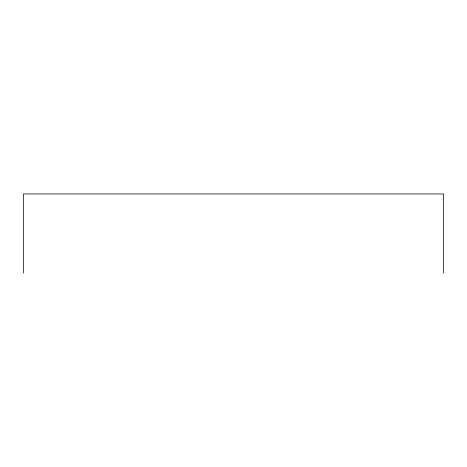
<?xml version="1.0" encoding="UTF-8"?>
<svg xmlns="http://www.w3.org/2000/svg" width="467" height="467" viewBox="0 0 467 467"><rect width="100%" height="100%" fill="white"/><g stroke="black" fill="none" stroke-linecap="round" stroke-linejoin="round"><path stroke-width="0.7" d="M443.65 273.049L443.65 193.951L23.35 193.951L23.35 273.049"/></g></svg>
